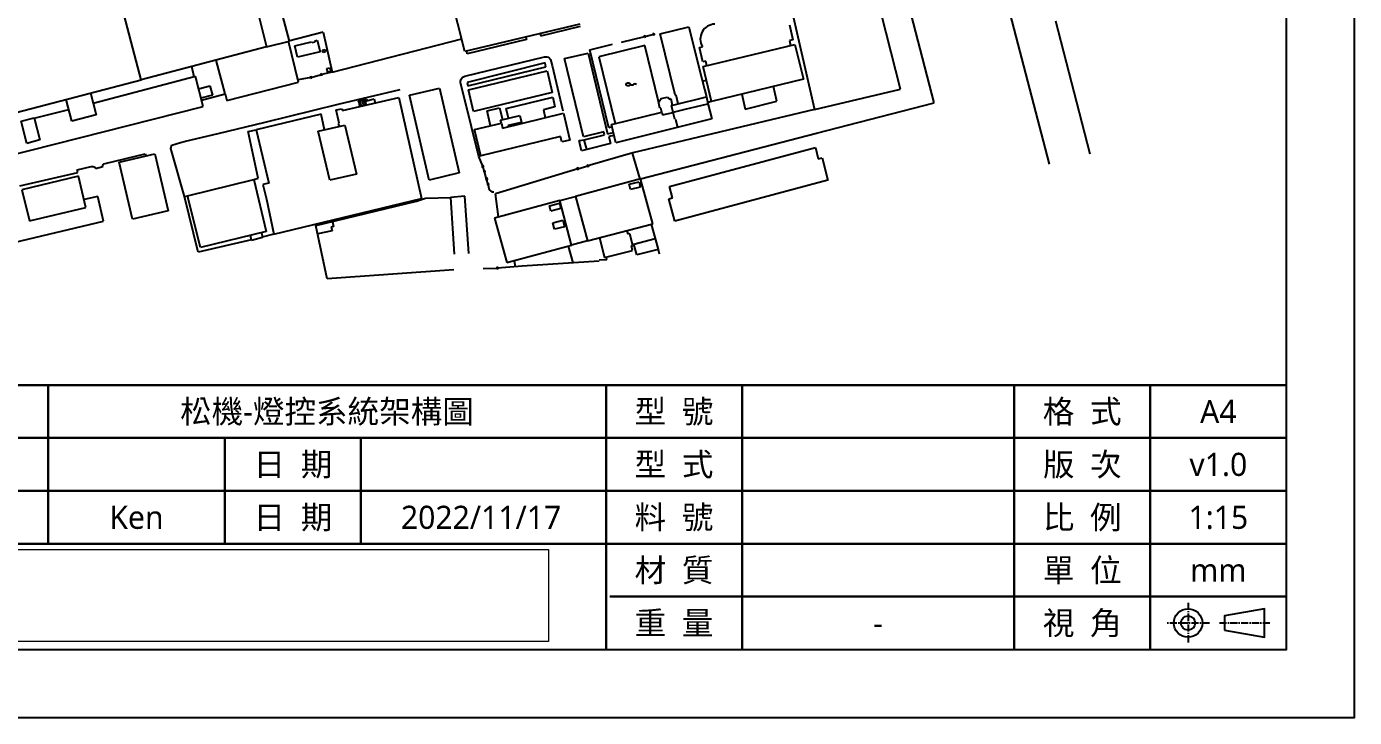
# Model space of a CAD drawing. Header units: millimetres. Extents: x 1358 to 1865, y 706 to 1003.
# Drawn here: x 1727.2 to 1865.1, y 706.4 to 778.2 of the extents above; entities that cross this region are included whole.
import ezdxf
from ezdxf.enums import TextEntityAlignment as Align

# ---------------------------------------------------------------- set-up
doc = ezdxf.new("R2010")
doc.units = ezdxf.units.MM
doc.linetypes.add('CENTER2', pattern=[1.125, 0.75, -0.125, 0.125, -0.125])
doc.layers.add('Dimension', color=5, linetype='Continuous', lineweight=15)
for name, color, linetype in [('小中心線', 2, 'CENTER2'), ('建築', 7, 'Continuous'), ('框+線+文字', 7, 'Continuous')]:
    doc.layers.add(name, color=color, linetype=linetype)
doc.styles.get("Standard").update_dxf_attribs({"font": ''})
doc.styles.get('Standard').set_extended_font_data('Microsoft JhengHei')
picture_1 = doc.add_image_def('image1.jpg', size_in_pixel=(2731, 456))

msp = doc.modelspace()

# ---------------------------------------------------------------- linework, layer by layer
at = {"lineweight": 30}
for p, q in [((1558.51, 740.95), (1858.03, 740.95)), ((1729.46, 724.47), (1729.46, 740.95)), ((1787.39, 713.48), (1787.39, 740.95)), ((1801.51, 713.48), (1801.51, 740.95)), ((1801.51, 713.48), (1801.51, 740.95)), ((1801.51, 713.48), (1801.51, 740.95)), ((1829.77, 713.48), (1829.77, 740.95)), ((1843.9, 713.48), (1843.9, 740.95)), ((1843.9, 713.48), (1843.9, 740.95)), ((1843.9, 713.48), (1843.9, 740.95)), ((1843.9, 713.48), (1843.9, 740.95)), ((1558.51, 735.45), (1858.03, 735.45)), ((1747.83, 724.47), (1747.83, 735.45)), ((1761.95, 724.47), (1761.95, 735.45)), ((1558.51, 729.96), (1858.03, 729.96)), ((1558.62, 724.47), (1780.34, 724.47)), ((1780.34, 724.47), (1858.03, 724.47)), ((1787.78, 718.98), (1858.03, 718.98))]:
    msp.add_line(p, q, dxfattribs=at)
for points in [[(1445.48, 706.42), (1865.09, 706.42), (1865.09, 1003.11), (1445.48, 1003.11)], [(1452.54, 713.48), (1858.03, 713.48), (1858.03, 996.05), (1452.54, 996.05)]]:
    msp.add_lwpolyline(points, close=True)
at = {"color": 7, "linetype": 'Continuous'}
for points, elevation in [([(1791.37, 777.08), (1791.49, 777.11), (1791.46, 777.23), (1791.34, 777.2), (1791.37, 777.08)], -0.31), ([(1792.38, 777.47), (1792.27, 777.44), (1792.3, 777.33), (1792.42, 777.36), (1792.38, 777.47)], -0.31), ([(1756.7, 772.83), (1756.82, 772.86), (1756.8, 772.98), (1756.68, 772.95), (1756.7, 772.83)], 1.28), ([(1757.89, 773.28), (1757.77, 773.24), (1757.8, 773.13), (1757.92, 773.16), (1757.89, 773.28)], 1.27), ([(1774.52, 763.72), (1774.55, 763.6), (1774.67, 763.64), (1774.63, 763.76), (1774.52, 763.72)], 1.3), ([(1785.55, 763.79), (1785.44, 763.76), (1785.47, 763.64), (1785.59, 763.68), (1785.55, 763.79)], -0.31), ([(1774.7, 763.18), (1774.74, 763.06), (1774.85, 763.09), (1774.82, 763.21), (1774.7, 763.18)], 1.31), ([(1774.92, 762.4), (1774.95, 762.28), (1775.07, 762.31), (1775.04, 762.43), (1774.92, 762.4)], 1.31), ([(1784.4, 763.35), (1784.52, 763.38), (1784.49, 763.5), (1784.37, 763.46), (1784.4, 763.35)], -0.31), ([(1775.23, 761.75), (1775.2, 761.87), (1775.08, 761.83), (1775.12, 761.72), (1775.23, 761.75)], 1.3), ([(1776.18, 753.16), (1776.06, 753.16), (1776.06, 753.04), (1776.19, 753.04), (1776.18, 753.16)], -0.31)]:
    msp.add_lwpolyline(points, dxfattribs=dict(at, elevation=elevation))
at = {"layer": '小中心線', "color": 1}
for points in [[(1847.82, 718.34), (1847.82, 714.12)], [(1850.04, 716.23), (1845.61, 716.23)], [(1856.32, 716.23), (1851.06, 716.23)]]:
    msp.add_lwpolyline(points, dxfattribs=at)
at = {"layer": '建築', "ltscale": 1000}
for p, q in [((1749.07, 788.19, 2.84), (1752.16, 776.08, 2.84)), ((1739.13, 772.67, 2.84), (1735.96, 784.78, 2.84)), ((1805.79, 783.79, 1.69), (1809.05, 769.58, 1.69)), ((1817.98, 771.68, 1.02), (1814.93, 783.7, 1.02)), ((1821.47, 770.25, 0.97), (1818.16, 783.05, 0.97)), ((1754.52, 776.69, 2.82), (1752.91, 782.81, 2.82)), ((1772.75, 775.59, 2.54), (1771.26, 781.43, 2.54)), ((1829.32, 779.55, 0.97), (1833.39, 763.91, 0.97)), ((1758.03, 777.6, 1.51), (1754.42, 776.67, 2.68)), ((1758.03, 777.6, 1.51), (1758.97, 773.44, 1.51)), ((1784.66, 778.45, 2.54), (1772.75, 775.59, 2.54)), ((1780.62, 777.24, 1.06), (1784.75, 778.24, 1.06)), ((1793, 777.45, 2.43), (1795.99, 778.15, 2.43)), ((1795.99, 778.15, 2.43), (1797.03, 773.98, 2.43)), ((1806.45, 778.37, 3.01), (1806.79, 776.82, 3.01)), ((1834.07, 778.77, 1.03), (1837.61, 764.98, 1.03)), ((1752.16, 776.08, 2.82), (1754.52, 776.69, 2.82)), ((1755.48, 772.4, 2.68), (1754.42, 776.67, 2.68)), ((1755.09, 776.18, 1.37), (1756.81, 776.61, 1.37)), ((1755.36, 775.01, 1.37), (1755.09, 776.18, 1.37)), ((1756.84, 776.49, 2.01), (1756.81, 776.61, 2.01)), ((1757.17, 776.57, 2.01), (1756.84, 776.49, 2.01)), ((1757.14, 776.69, 1.37), (1757.42, 776.76, 1.37)), ((1757.14, 776.69, 2.01), (1757.17, 776.57, 2.01)), ((1757.42, 776.76, 1.37), (1757.72, 775.57, 1.37)), ((1758.97, 773.44, 0.89), (1772.42, 776.9, 0.89)), ((1779.12, 776.86, 1.08), (1772.99, 775.35, 1.08)), ((1779.07, 777.11, 1.08), (1779.12, 776.86, 1.08)), ((1780.57, 777.47, 1.06), (1780.62, 777.24, 1.06)), ((1785.7, 775.78, 1.53), (1788.08, 776.35, 1.53)), ((1791.42, 776.21, 1.1), (1786.63, 775.04, 1.1)), ((1789, 776.58, 1.53), (1791.41, 777.16, 1.53)), ((1791.41, 777.16, 1.53), (1792.34, 777.4, 1.53)), ((1792.84, 770.39, 1.1), (1791.42, 776.21, 1.1)), ((1794.58, 771.1, 2.43), (1793, 777.45, 2.43)), ((1797.49, 774.03, 3.82), (1807, 776.33, 3.82)), ((1806.79, 776.82, 3.01), (1806.44, 776.74, 3.01)), ((1806.44, 776.74, 3.01), (1806.56, 776.23, 3.01)), ((1807, 776.33, 3.82), (1807.89, 772.74, 3.82)), ((1752.16, 776.08, 2.84), (1739.13, 772.67, 2.84)), ((1757.72, 775.57, 1.37), (1755.36, 775.01, 1.37)), ((1757.95, 775.74, 1.6), (1758.21, 775.81, 1.6)), ((1758.01, 775.51, 1.6), (1757.95, 775.74, 1.6)), ((1758.27, 775.56, 1.6), (1758.01, 775.51, 1.6)), ((1758.21, 775.81, 1.6), (1758.27, 775.56, 1.6)), ((1772.74, 773.03, 1.01), (1781.02, 775.05, 1.01)), ((1772.99, 775.35, 1.08), (1772.93, 775.63, 1.08)), ((1781.02, 775.05, 1.01), (1781.25, 775.06, 1.01)), ((1781.25, 775.06, 1.01), (1781.42, 775, 1.01)), ((1781.42, 775, 1.01), (1781.54, 774.9, 1.01)), ((1781.54, 774.9, 1.01), (1781.62, 774.76, 1.01)), ((1783.08, 774.86, 3), (1785.53, 775.44, 3)), ((1785.07, 766.74, 3), (1783.08, 774.86, 3)), ((1785.53, 775.44, 3), (1787.53, 767.05, 3)), ((1787.68, 767.67, 1.53), (1785.7, 775.78, 1.53)), ((1786.63, 775.04, 1.1), (1788.33, 768.12, 1.1)), ((1797.09, 776.02, 3.01), (1797.4, 776.1, 3.01)), ((1797.44, 774.54, 3.01), (1797.09, 776.02, 3.01)), ((1744.65, 772.96, 2.67), (1744.38, 774.04, 2.67)), ((1747.84, 771.19, 2.69), (1746.92, 774.71, 2.69)), ((1758.97, 773.44, 1.51), (1757.85, 773.2, 1.51)), ((1758.41, 773.84, 1.47), (1758.72, 773.91, 1.47)), ((1758.51, 773.45, 1.47), (1758.41, 773.84, 1.47)), ((1758.81, 773.51, 1.47), (1758.51, 773.45, 1.47)), ((1758.72, 773.91, 1.47), (1758.81, 773.51, 1.47)), ((1781.08, 774.42, 0.96), (1772.96, 772.39, 0.96)), ((1773.05, 772.02, 0.96), (1781.16, 773.99, 0.96)), ((1773.12, 771.61, 0.95), (1781.28, 773.59, 0.95)), ((1781.16, 773.99, 0.96), (1781.08, 774.42, 0.96)), ((1781.28, 773.59, 0.95), (1781.79, 771.35, 0.95)), ((1781.62, 774.76, 1.01), (1781.79, 774.16, 1.01)), ((1781.79, 774.16, 1.01), (1782.92, 769.43, 1.01)), ((1797.03, 773.98, 3.4), (1797.61, 771.7, 3.4)), ((1797.76, 774.61, 3.01), (1797.44, 774.54, 3.01)), ((1798.34, 770.39, 3.82), (1797.49, 774.03, 3.82)), ((1797.87, 774.12, 3.01), (1797.76, 774.61, 3.01)), ((1726.14, 769.27, 2.84), (1739.13, 772.67, 2.84)), ((1744.77, 772.99, 3.06), (1734.14, 770.21, 3.06)), ((1745.57, 769.89, 3.06), (1744.77, 772.99, 3.06)), ((1745.09, 771.73, 2.73), (1746.25, 772.03, 2.73)), ((1746.25, 772.03, 2.73), (1746.53, 771.05, 2.73)), ((1748.01, 770.5, 2.68), (1755.48, 772.4, 2.68)), ((1756.75, 772.91, 1.27), (1755.42, 772.65, 1.27)), ((1756.75, 772.91, 1.27), (1757.85, 773.2, 1.27)), ((1772.28, 772.53, 1.01), (1772.34, 772.71, 1.01)), ((1772.28, 772.39, 1.01), (1772.28, 772.53, 1.01)), ((1773.42, 767.76, 1.01), (1772.28, 772.39, 1.01)), ((1772.34, 772.71, 1.01), (1772.44, 772.85, 1.01)), ((1772.44, 772.85, 1.01), (1772.58, 772.96, 1.01)), ((1772.58, 772.96, 1.01), (1772.74, 773.03, 1.01)), ((1772.74, 773.03, 1.01), (1772.74, 773.03, 1.01)), ((1772.96, 772.39, 0.96), (1773.05, 772.02, 0.96)), ((1797.4, 772.53, 2.95), (1797.82, 772.62, 2.95)), ((1807.89, 772.74, 3.82), (1798.34, 770.39, 3.82)), ((1731.93, 768.36, 3.26), (1731.33, 770.63, 3.26)), ((1733.86, 771.29, 3.26), (1734.46, 769.02, 3.26)), ((1746.53, 771.05, 2.73), (1745.34, 770.75, 2.73)), ((1745.39, 770.56, 2.69), (1747.84, 771.19, 2.69)), ((1747.84, 771.19, 2.68), (1748.01, 770.5, 2.68)), ((1759.57, 770.14, -0.31), (1766.01, 771.65, -0.31)), ((1760.04, 769.46, 2.72), (1765.87, 770.81, 2.72)), ((1761.71, 770.48, 1.4), (1762.57, 770.64, 1.4)), ((1762.38, 770.45, 2.24), (1763.31, 770.67, 2.24)), ((1762.54, 770.63, 0.72), (1762.57, 770.5, 0.72)), ((1762.57, 770.64, 1.4), (1762.6, 770.5, 1.4)), ((1763.31, 770.67, 2.24), (1763.41, 770.24, 2.24)), ((1765.87, 770.81, 2.55), (1768.25, 760.32, 2.55)), ((1766.98, 771.06, 2.77), (1770.11, 771.8, 2.77)), ((1769.02, 762.22, 2.77), (1766.98, 771.06, 2.77)), ((1770.11, 771.8, 2.77), (1772.16, 762.99, 2.77)), ((1773.64, 769.37, 0.95), (1773.12, 771.61, 0.95)), ((1781.79, 771.35, 0.95), (1773.64, 769.37, 0.95)), ((1777.03, 769.68, 1), (1781.86, 770.86, 1)), ((1781.86, 770.86, 1), (1782.08, 769.85, 1)), ((1792.99, 770.5, 2.21), (1793.1, 770.71, 2.21)), ((1793.1, 770.71, 2.21), (1793.73, 770.85, 2.21)), ((1793.73, 770.85, 2.21), (1793.91, 770.74, 2.21)), ((1793.91, 770.74, 2.21), (1793.92, 770.66, 2.21)), ((1793.92, 770.66, 2.21), (1794.11, 770.71, 2.21)), ((1794.11, 770.71, 2.21), (1794.27, 770.01, 2.21)), ((1794.19, 770, 3.29), (1797.81, 770.88, 3.29)), ((1794.59, 771.05, 2.43), (1794.58, 771.1, 2.43)), ((1794.68, 771.07, 2.43), (1794.59, 771.05, 2.43)), ((1794.89, 770.17, 3.01), (1794.68, 771.07, 3.01)), ((1797.61, 771.7, 3.02), (1797.81, 770.88, 3.02)), ((1797.81, 770.88, 3.29), (1797.97, 770.19, 3.29)), ((1801.48, 771.16, 4), (1801.85, 769.61, 4)), ((1805.14, 770.45, 4), (1804.77, 771.97, 4)), ((1809.05, 769.58, 1.02), (1817.98, 771.68, 1.02)), ((1724.94, 764.66, 3.06), (1745.57, 769.89, 3.06)), ((1728.04, 768.66, 3.1), (1731.61, 769.59, 3.1)), ((1752.02, 768.25, -0.31), (1759.57, 770.14, -0.31)), ((1759.36, 769.53, 2.72), (1759.98, 769.66, 2.72)), ((1759.7, 768.15, 2.72), (1759.36, 769.53, 2.72)), ((1759.98, 769.66, 2.72), (1760.04, 769.46, 2.72)), ((1761.75, 770.31, 1.4), (1761.71, 770.48, 1.4)), ((1761.85, 769.88, 1.4), (1761.75, 770.31, 1.4)), ((1761.75, 770.31, 1.4), (1761.75, 770.31, 1.4)), ((1761.82, 770.5, 0.72), (1761.96, 769.9, 0.72)), ((1762.48, 770.02, 1.4), (1761.85, 769.88, 1.4)), ((1762.06, 770.54, 0.72), (1762.2, 769.96, 0.72)), ((1762.3, 770.59, 0.72), (1762.43, 770.01, 0.72)), ((1762.6, 770.5, 1.4), (1762.38, 770.45, 1.4)), ((1762.38, 770.45, 1.4), (1762.48, 770.02, 1.4)), ((1762.48, 770.02, 2.24), (1762.38, 770.45, 2.24)), ((1775.05, 769.42, 2.32), (1776.34, 769.74, 2.32)), ((1775.41, 767.87, 2.32), (1775.05, 769.42, 2.32)), ((1776.34, 769.74, 2.32), (1776.63, 768.52, 2.32)), ((1777.27, 768.68, 1), (1777.03, 769.68, 1)), ((1782.08, 769.85, 1), (1780.89, 769.55, 1)), ((1780.89, 769.55, 1), (1781.09, 768.72, 1)), ((1787.96, 768.03, 3.29), (1793.19, 769.31, 3.29)), ((1809.05, 769.58, 1.69), (1790.18, 765.07, 1.69)), ((1792.84, 770.39, 2.21), (1793, 770.43, 2.21)), ((1792.99, 769.7, 2.21), (1792.84, 770.39, 2.21)), ((1793, 770.43, 2.21), (1792.99, 770.5, 2.21)), ((1793.08, 769.72, 2.21), (1792.99, 769.7, 2.21)), ((1793.19, 769.31, 2.21), (1793.08, 769.72, 2.21)), ((1793.19, 769.31, 3.29), (1793.25, 769.01, 3.29)), ((1793.25, 769.01, 3.29), (1794.37, 769.26, 3.29)), ((1794.37, 769.26, 3.29), (1794.19, 770, 3.29)), ((1794.36, 769.3, 3.4), (1795.61, 769.6, 3.4)), ((1794.52, 768.56, 3.4), (1794.37, 769.26, 3.4)), ((1795.61, 769.6, 3.35), (1797.97, 770.18, 3.35)), ((1798.34, 770.39, 3.23), (1797.95, 770.3, 3.23)), ((1797.97, 770.19, 3.29), (1798.37, 768.6, 3.29)), ((1801.85, 769.61, 4), (1805.14, 770.45, 4)), ((1809.25, 767.12, 0.97), (1821.47, 770.25, 0.97)), ((1726.66, 768.37, 3.62), (1728.02, 768.72, 3.62)), ((1727.25, 766.05, 3.62), (1726.66, 768.37, 3.62)), ((1728.02, 768.72, 3.62), (1728.62, 766.41, 3.62)), ((1734.46, 769.02, 3.26), (1731.93, 768.36, 3.26)), ((1747.14, 767.08, -0.31), (1752.02, 768.25, -0.31)), ((1757.81, 769.08, 2.64), (1751.08, 767.46, 2.64)), ((1757.52, 767.31, 2.98), (1760.29, 767.95, 2.98)), ((1758.18, 767.46, 2.64), (1757.81, 769.08, 2.64)), ((1759.63, 768.13, 2.72), (1759.7, 768.15, 2.72)), ((1759.71, 767.81, 2.72), (1759.63, 768.13, 2.72)), ((1760.29, 767.95, 2.98), (1761.48, 762.85, 2.98)), ((1773.75, 767.48, 3.34), (1776.54, 768.14, 3.34)), ((1776.45, 768.48, 3.2), (1778.44, 768.96, 3.2)), ((1776.54, 768.14, 3.2), (1776.45, 768.48, 3.2)), ((1776.54, 768.14, 3.34), (1776.66, 767.63, 3.34)), ((1776.66, 767.63, 3.34), (1782.97, 769.18, 3.34)), ((1778.6, 768.23, 3.2), (1777.21, 767.9, 3.2)), ((1777.21, 767.9, 3.2), (1777.24, 767.77, 3.2)), ((1778.44, 768.96, 3.2), (1778.6, 768.23, 3.2)), ((1782.97, 769.18, 3.34), (1783.63, 766.39, 3.34)), ((1788.41, 766.11, 3.29), (1787.96, 768.03, 3.29)), ((1798.37, 768.6, 3.29), (1788.41, 766.11, 3.29)), ((1794.59, 768.58, 3.4), (1794.52, 768.56, 3.4)), ((1794.59, 768.58, 3.1), (1794.8, 767.71, 3.1)), ((1743.73, 766.28, -0.31), (1747.14, 767.08, -0.31)), ((1750.23, 767.3, 1.93), (1751.08, 767.46, 1.93)), ((1751.29, 762.44, 1.93), (1750.23, 767.3, 1.93)), ((1751.08, 767.46, 2.64), (1752.4, 761.91, 2.64)), ((1758.71, 762.22, 2.98), (1757.52, 767.31, 2.98)), ((1774.18, 764.7, 1.01), (1773.42, 767.76, 1.01)), ((1774.4, 764.76, 3.34), (1773.75, 767.48, 3.34)), ((1782.68, 766.78, 3.34), (1774.4, 764.76, 3.34)), ((1782.82, 766.21, 3.34), (1782.68, 766.78, 3.34)), ((1787.15, 767.27, 3), (1785.07, 766.74, 3)), ((1785.13, 766.43, 3), (1787.23, 766.95, 3)), ((1787.23, 766.95, 3), (1787.15, 767.27, 3)), ((1787.53, 767.05, 3), (1788.16, 767.19, 3)), ((1788.02, 767.77, 1.53), (1787.68, 767.67, 1.53)), ((1788.23, 766.89, 3), (1787.69, 766.77, 3)), ((1787.69, 766.77, 3), (1787.87, 766.05, 3)), ((1790.98, 762.36, 0.97), (1809.25, 767.12, 0.97)), ((1728.62, 766.41, 3.62), (1727.25, 766.05, 3.62)), ((1742.22, 765.52, 1.24), (1742.23, 765.7, 1.24)), ((1743.63, 760.54, 1.24), (1742.22, 765.52, 1.24)), ((1742.23, 765.7, 1.24), (1742.33, 765.88, 1.24)), ((1742.33, 765.88, 1.24), (1743.2, 766.14, 1.24)), ((1743.2, 766.14, 1.55), (1743.73, 766.28, 1.55)), ((1783.63, 766.39, 3.34), (1782.82, 766.21, 3.34)), ((1784.61, 766.34, 1.94), (1785.13, 766.43, 1.94)), ((1784.85, 765.27, 1.94), (1784.61, 766.34, 1.94)), ((1785.4, 765.41, 1.94), (1784.85, 765.27, 1.94)), ((1785.4, 765.41, 3), (1785.13, 766.43, 3)), ((1787.87, 766.05, 3), (1785.4, 765.41, 3)), ((1793.98, 761.58, 3.89), (1809.13, 765.61, 3.89)), ((1809.13, 765.61, 3.89), (1809.41, 764.45, 3.89)), ((1735.14, 763.77, 1.17), (1735.18, 763.86, 1.17)), ((1735.16, 763.65, 1.17), (1735.14, 763.77, 1.17)), ((1735.18, 763.86, 1.17), (1735.25, 763.93, 1.17)), ((1735.25, 763.93, 1.17), (1735.39, 763.98, 1.17)), ((1735.39, 763.98, 1.17), (1739.56, 764.97, 1.17)), ((1736.84, 764.09, 1.76), (1740.54, 764.96, 1.76)), ((1738.22, 758.19, 1.76), (1736.84, 764.09, 1.76)), ((1739.56, 764.97, 1.17), (1739.62, 764.75, 1.17)), ((1740.54, 764.96, 1.76), (1741.93, 759.04, 1.76)), ((1774.4, 764.76, 1.01), (1774.18, 764.7, 1.01)), ((1774.59, 763.68, 1.3), (1774.18, 764.7, 1.3)), ((1790.18, 765.07, 1.69), (1785.51, 763.72, 1.69)), ((1790.12, 765.05, 1.63), (1790.9, 762.34, 1.63)), ((1809.41, 764.45, 3.89), (1809.82, 764.55, 3.89)), ((1809.82, 764.55, 3.89), (1810.43, 762.22, 3.89)), ((1726.55, 761.66, 0.99), (1732.54, 763.03, 0.99)), ((1732.64, 762.66, 1.72), (1726.75, 761.24, 1.72)), ((1732.47, 763.29, 1.15), (1733.95, 763.64, 1.15)), ((1732.54, 763.03, 1.15), (1732.47, 763.29, 1.15)), ((1733.38, 759.41, 1.72), (1732.64, 762.66, 1.72)), ((1733.95, 763.64, 1.15), (1734.14, 763.66, 1.15)), ((1734.14, 763.66, 1.15), (1734.25, 763.63, 1.15)), ((1734.25, 763.63, 1.15), (1734.33, 763.57, 1.15)), ((1734.33, 763.57, 1.15), (1734.38, 763.46, 1.15)), ((1734.38, 763.46, 0.69), (1735.16, 763.65, 0.69)), ((1750.83, 762.32, 1.93), (1751.29, 762.44, 1.93)), ((1761.48, 762.85, 2.98), (1758.71, 762.22, 2.98)), ((1772.16, 762.99, 2.77), (1769.02, 762.22, 2.77)), ((1774.78, 763.14, 1.3), (1774.59, 763.68, 1.3)), ((1774.99, 762.35, 1.3), (1774.78, 763.14, 1.3)), ((1784.45, 763.42, 1.67), (1775.91, 760.83, 1.67)), ((1790.98, 762.36, 3.38), (1784.21, 760.54, 3.38)), ((1784.45, 763.42, 1.67), (1785.51, 763.72, 1.67)), ((1792.25, 757.71, 3.38), (1790.98, 762.36, 3.38)), ((1726.75, 761.24, 1.72), (1727.53, 758.01, 1.72)), ((1743.94, 760.62, 3.44), (1750.83, 762.32, 3.44)), ((1750.83, 762.32, 3.44), (1752.11, 756.89, 3.44)), ((1752.4, 761.91, 2.64), (1751.75, 761.77, 2.64)), ((1751.75, 761.77, 2.64), (1752.13, 760.25, 2.64)), ((1775.16, 761.79, 1.3), (1774.99, 762.35, 1.3)), ((1775.16, 761.79, 1.07), (1775.18, 761.54, 1.07)), ((1775.18, 761.54, 1.07), (1775.27, 761.22, 1.07)), ((1775.27, 761.22, 1.07), (1775.53, 761.02, 1.07)), ((1775.53, 761.02, 1.07), (1775.75, 761.03, 1.07)), ((1789.8, 761.81, 3.52), (1790.82, 762.06, 3.52)), ((1789.94, 761.26, 3.52), (1789.8, 761.81, 3.52)), ((1790.95, 761.51, 3.52), (1789.94, 761.26, 3.52)), ((1790.82, 762.06, 3.52), (1790.95, 761.51, 3.52)), ((1794.28, 760.41, 3.89), (1793.98, 761.58, 3.89)), ((1810.43, 762.22, 3.89), (1794.55, 757.98, 3.89)), ((1734.63, 760.54, 1.74), (1733.2, 760.21, 1.74)), ((1735.21, 757.97, 1.74), (1734.63, 760.54, 1.74)), ((1743.63, 760.54, 2.09), (1743.94, 760.62, 2.09)), ((1745.06, 754.77, 2.09), (1743.63, 760.54, 2.09)), ((1745.3, 755.23, 3.44), (1743.94, 760.62, 3.44)), ((1752.13, 760.25, 2.64), (1752.91, 756.62, 2.64)), ((1752.91, 756.62, 2.64), (1768.25, 760.32, 2.64)), ((1757.28, 757.51, 8.84), (1767.7, 760.04, 8.84)), ((1767.7, 760.04, 8.84), (1768.64, 760.36, 8.84)), ((1768.64, 760.36, 8.84), (1771.26, 760.45, 8.84)), ((1772.73, 760.56, 9.83), (1771.26, 760.45, 9.83)), ((1771.26, 760.45, 9.83), (1771.63, 754.53, 9.83)), ((1773.14, 754.61, 9.83), (1772.73, 760.56, 9.83)), ((1782.61, 760.12, 3.07), (1775.8, 758.3, 3.07)), ((1776.23, 758.42, 1.23), (1775.91, 760.83, 1.23)), ((1781.53, 759.56, 3.51), (1782.55, 759.85, 3.51)), ((1782.55, 759.85, 3.51), (1782.69, 759.28, 3.51)), ((1782.61, 760.12, 3.38), (1784.21, 760.54, 3.38)), ((1783.82, 755.47, 3.38), (1782.61, 760.12, 3.38)), ((1784.21, 760.54, 3.38), (1785.47, 755.92, 3.38)), ((1793.9, 760.3, 3.89), (1794.28, 760.41, 3.89)), ((1794.55, 757.98, 3.89), (1793.9, 760.3, 3.89)), ((1727.53, 758.01, 1.72), (1733.38, 759.41, 1.72)), ((1741.93, 759.04, 1.76), (1738.22, 758.19, 1.76)), ((1775.8, 758.3, 3.07), (1777.1, 753.67, 3.07)), ((1781.67, 759, 3.51), (1781.53, 759.56, 3.51)), ((1782.69, 759.28, 3.51), (1781.67, 759, 3.51)), ((1725.9, 755.75, 1.74), (1735.21, 757.97, 1.74)), ((1752.11, 756.89, 3.44), (1745.3, 755.23, 3.44)), ((1758.45, 752, 8.84), (1757.28, 757.51, 8.84)), ((1758.96, 756.97, 9.54), (1757.47, 756.65, 9.54)), ((1759.1, 757.41, 9.54), (1758.87, 757.35, 9.54)), ((1758.87, 757.35, 9.54), (1758.96, 756.97, 9.54)), ((1758.98, 757.92, 9.54), (1759.1, 757.41, 9.54)), ((1781.88, 757.8, 3.49), (1782.9, 758.07, 3.49)), ((1782.05, 757.16, 3.49), (1781.88, 757.8, 3.49)), ((1783.07, 757.39, 3.49), (1782.05, 757.16, 3.49)), ((1782.9, 758.07, 3.49), (1783.07, 757.39, 3.49)), ((1785.47, 755.92, 3.38), (1792.25, 757.71, 3.38)), ((1789.7, 756.61, 1.79), (1789.59, 757.01, 1.79)), ((1792.07, 757.66, 1.68), (1792.49, 756.17, 1.68)), ((1750.58, 756.05, 2.09), (1745.06, 754.77, 2.09)), ((1750.6, 755.98, 3.14), (1750.47, 756.49, 3.14)), ((1751.72, 756.27, 3.14), (1750.6, 755.98, 3.14)), ((1751.61, 756.77, 3.14), (1751.72, 756.27, 3.14)), ((1752.91, 756.62, 2.09), (1751.71, 756.32, 2.09)), ((1777.1, 753.67, 3.07), (1783.82, 755.47, 3.07)), ((1785.47, 755.92, 3.38), (1783.82, 755.47, 3.38)), ((1786.72, 756.25, 1.79), (1787.23, 754.21, 1.79)), ((1789.85, 756.65, 1.79), (1789.7, 756.61, 1.79)), ((1790.17, 755.46, 1.79), (1789.85, 756.65, 1.79)), ((1790.29, 755.57, 1.78), (1792.49, 756.17, 1.78)), ((1790.58, 754.46, 1.78), (1790.29, 755.57, 1.78)), ((1792.49, 756.17, 1.78), (1792.79, 755.04, 1.78)), ((1783.47, 755.38, 1.96), (1783.93, 753.65, 1.96)), ((1787.23, 754.21, 1.79), (1790.15, 754.91, 1.79)), ((1787.48, 753.99, 1.64), (1787.44, 754.27, 1.64)), ((1790.02, 755.42, 1.79), (1790.17, 755.46, 1.79)), ((1790.15, 754.91, 1.79), (1790.02, 755.42, 1.79)), ((1792.79, 755.04, 1.78), (1790.58, 754.46, 1.78)), ((1792.79, 755.04, 1.68), (1792.9, 754.57, 1.68)), ((1771.59, 752.91, 8.84), (1758.45, 752, 8.84)), ((1774.62, 753.07, 1.66), (1776.12, 753.1, 1.66)), ((1778.68, 753.3, 2.39), (1776.12, 753.1, 2.39)), ((1778.68, 753.3, 1.48), (1776.12, 753.1, 1.48)), ((1777.86, 753.87, 1.35), (1777.97, 753.25, 1.35)), ((1786.68, 753.83, 2.39), (1778.68, 753.3, 2.39)), ((1786.68, 753.83, 2.39), (1786.68, 753.83, 2.39)), ((1786.69, 753.95, 1.64), (1787.48, 753.99, 1.64))]:
    msp.add_line(p, q, dxfattribs=at)
at = {"layer": '建築', "elevation": -0.31}
msp.add_lwpolyline([(1789.93, 772.19, 0.174705), (1789.91, 772.23, 0.104203), (1789.86, 772.27, 0.064948), (1789.78, 772.3, 0.051099), (1789.69, 772.31, 0.051099), (1789.59, 772.3, 0.064948), (1789.51, 772.27, 0.104203), (1789.46, 772.23, 0.174705), (1789.44, 772.19, 0.174705), (1789.46, 772.15, 0.104203), (1789.51, 772.1, 0.064948), (1789.59, 772.07, 0.051099), (1789.69, 772.06, 0.051099), (1789.78, 772.07, 0.064948), (1789.86, 772.1, 0.104203), (1789.91, 772.15, 0.174705)], format="xyb", close=True, dxfattribs=at)
at = {"layer": '建築', "ltscale": 1000}
msp.add_arc((1798.74, 776.89, 3.01), 1.56, 91.5103, 210.5835, dxfattribs=at)
at = {"layer": '建築'}
for centre, start, end in [((1790.08, 772.4, -0.31), 234.5107, 305.4893), ((1790.39, 771.97, -0.31), 54.5107, 125.4893)]:
    msp.add_arc(centre, 0.263, start, end, dxfattribs=at)
at = {"layer": '框+線+文字', "color": 5}
msp.add_lwpolyline([(1851.61, 715.49), (1855.77, 714.75), (1855.77, 717.71), (1851.61, 716.97)], close=True, dxfattribs=at)
for radius in [1.48, 0.739]:
    msp.add_circle((1847.82, 716.23), radius, dxfattribs=at)

# ---------------------------------------------------------------- texts
for s, height, p in [('松機-燈控系統架構圖', 2.402, (1758.42, 738.2)), ('型  號', 2.402, (1794.45, 738.2)), ('格  式', 2.402, (1836.83, 738.2)), ('A4', 2.402, (1850.96, 738.2)), ('日  期', 2.402, (1754.89, 732.71)), ('型  式', 2.402, (1794.45, 732.71)), ('版  次', 2.402, (1836.83, 732.71)), ('v1.0', 2.402, (1850.96, 732.71)), ('Ken', 2.402, (1738.64, 727.21)), ('日  期', 2.402, (1754.89, 727.21)), ('2022/11/17', 2.402, (1774.42, 727.21)), ('料  號', 2.402, (1794.45, 727.21)), ('比  例', 2.402, (1836.83, 727.21)), ('1:15', 2.402, (1850.96, 727.21)), ('材  質', 2.402, (1794.45, 721.72)), ('單  位', 2.402, (1836.83, 721.72)), ('mm', 2.402, (1850.96, 721.72)), ('重  量', 2.402, (1794.45, 716.23)), ('視  角', 2.402, (1836.83, 716.23)), ('-', 2.4, (1815.64, 716.23))]:
    msp.add_text(s, height=height).set_placement(p, align=Align.MIDDLE_CENTER)

# ---------------------------------------------------------------- pictures from other files: only their frames are drawn
at = {"layer": 'Dimension'}
image = msp.add_image(picture_1, insert=(1724.25, 714.32), size_in_units=(57.17, 9.55), dxfattribs=at)
image.dxf.flags = 7

doc.saveas('drawing.dxf')
